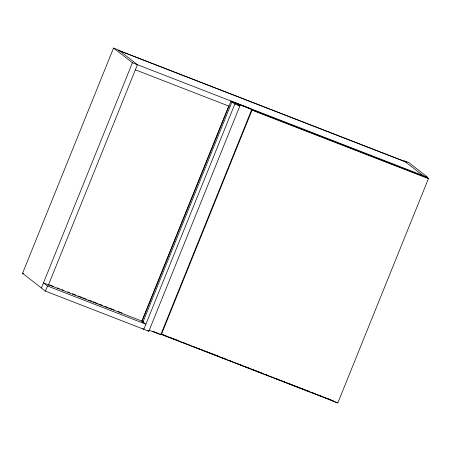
<?xml version="1.0" encoding="UTF-8"?>
<svg xmlns="http://www.w3.org/2000/svg" width="451" height="451" viewBox="0 0 451 451"><rect width="100%" height="100%" fill="white"/><g stroke="black" fill="none" stroke-linecap="round" stroke-linejoin="round"><path stroke-width="0.68" d="M236.989 103.792L239.847 106.019L148.847 331.248L45.416 291.115L22.55 273.289L113.551 48.06L118.574 50.01L137.437 64.713L48.285 285.376M41.413 287.992L132.414 62.762L113.551 48.06M45.416 291.115L47.473 286.007L43.476 282.89L143.362 321.653M228.758 106.058L141.885 321.078L145.887 324.196L47.473 286.007M141.839 321.743L230.991 101.086L250.79 108.77L251.765 109.525L160.765 334.755L149.27 330.295M142.809 322.504L231.961 101.841L251.765 109.525M230.991 101.086L234.819 104.068L143.824 329.303L142.82 328.52M428.45 178.613L252.024 110.151L161.39 334.479L337.816 402.94L428.45 178.613L427.48 177.852L251.709 109.644M132.414 62.762L427.931 177.44L409.068 162.738L404.045 160.787L422.908 175.49M234.819 104.068L239.847 106.019M135.373 69.82L229.215 106.233M22.55 273.289L23.807 273.774M49.486 284.84L53.404 286.362M57.322 287.879L59.284 288.64M61.894 289.655L63.85 290.416M67.774 291.938L69.73 292.699M72.34 293.708L75.61 294.977M78.22 295.991L81.484 297.26M82.792 297.767L86.056 299.03M88.667 300.045L91.936 301.313M93.239 301.82L97.811 303.596M99.119 304.098L102.383 305.366M104.993 306.381L108.263 307.65M109.565 308.157L114.137 309.927M118.055 311.449L121.973 312.971M163.065 334.755L166.34 336.023M168.945 337.027L172.237 338.312M173.534 338.808L178.128 340.601M184.025 342.89L185.998 343.645M187.954 344.412L190.587 345.427M194.505 346.954L196.489 347.721M199.094 348.736L202.392 350.01M204.991 351.025L208.294 352.299M209.574 352.8L212.883 354.08M214.197 354.587L218.791 356.375M222.676 357.885L226.661 359.424M229.88 360.682L232.564 361.719M235.123 362.717L238.466 364.008M239.774 364.515L243.055 365.789M245.603 366.781L248.958 368.078M251.5 369.07L262.73 373.422M265.357 374.443L268.633 375.717M270.499 376.444L273.227 377.498M275.849 378.513L279.13 379.787M280.437 380.294L285.032 382.076M287.529 383.051L295.394 386.107M296.702 386.614L301.285 388.39M301.426 388.441L303.393 389.202M305.22 389.918L309.296 391.496M311.923 392.511L315.198 393.785M316.512 394.292L321.101 396.074M323.559 397.038L325.526 397.799M327.003 398.368L330.109 399.575M331.598 400.15L333.565 400.911M160.731 333.96L188.242 344.637M189.555 345.145L234.751 362.683M236.065 363.196L264.889 374.381M266.197 374.888L270.786 376.67M272.094 377.177L281.266 380.734M282.574 381.242L311.399 392.426M312.712 392.934L317.295 394.715M318.603 395.223L331.051 400.054M155.043 332.088L157.004 332.849M336.931 402.67L331.908 400.725L330.763 399.834M152.765 331.271L154.682 332.015M155.961 332.511L159.152 333.751M336.841 402.185L337.816 402.94M159.795 333.999L160.765 334.755M147.894 330.51L148.847 331.248M406.345 162.061L118.213 50.253L406.689 162.332L406.345 162.061"/></g></svg>
